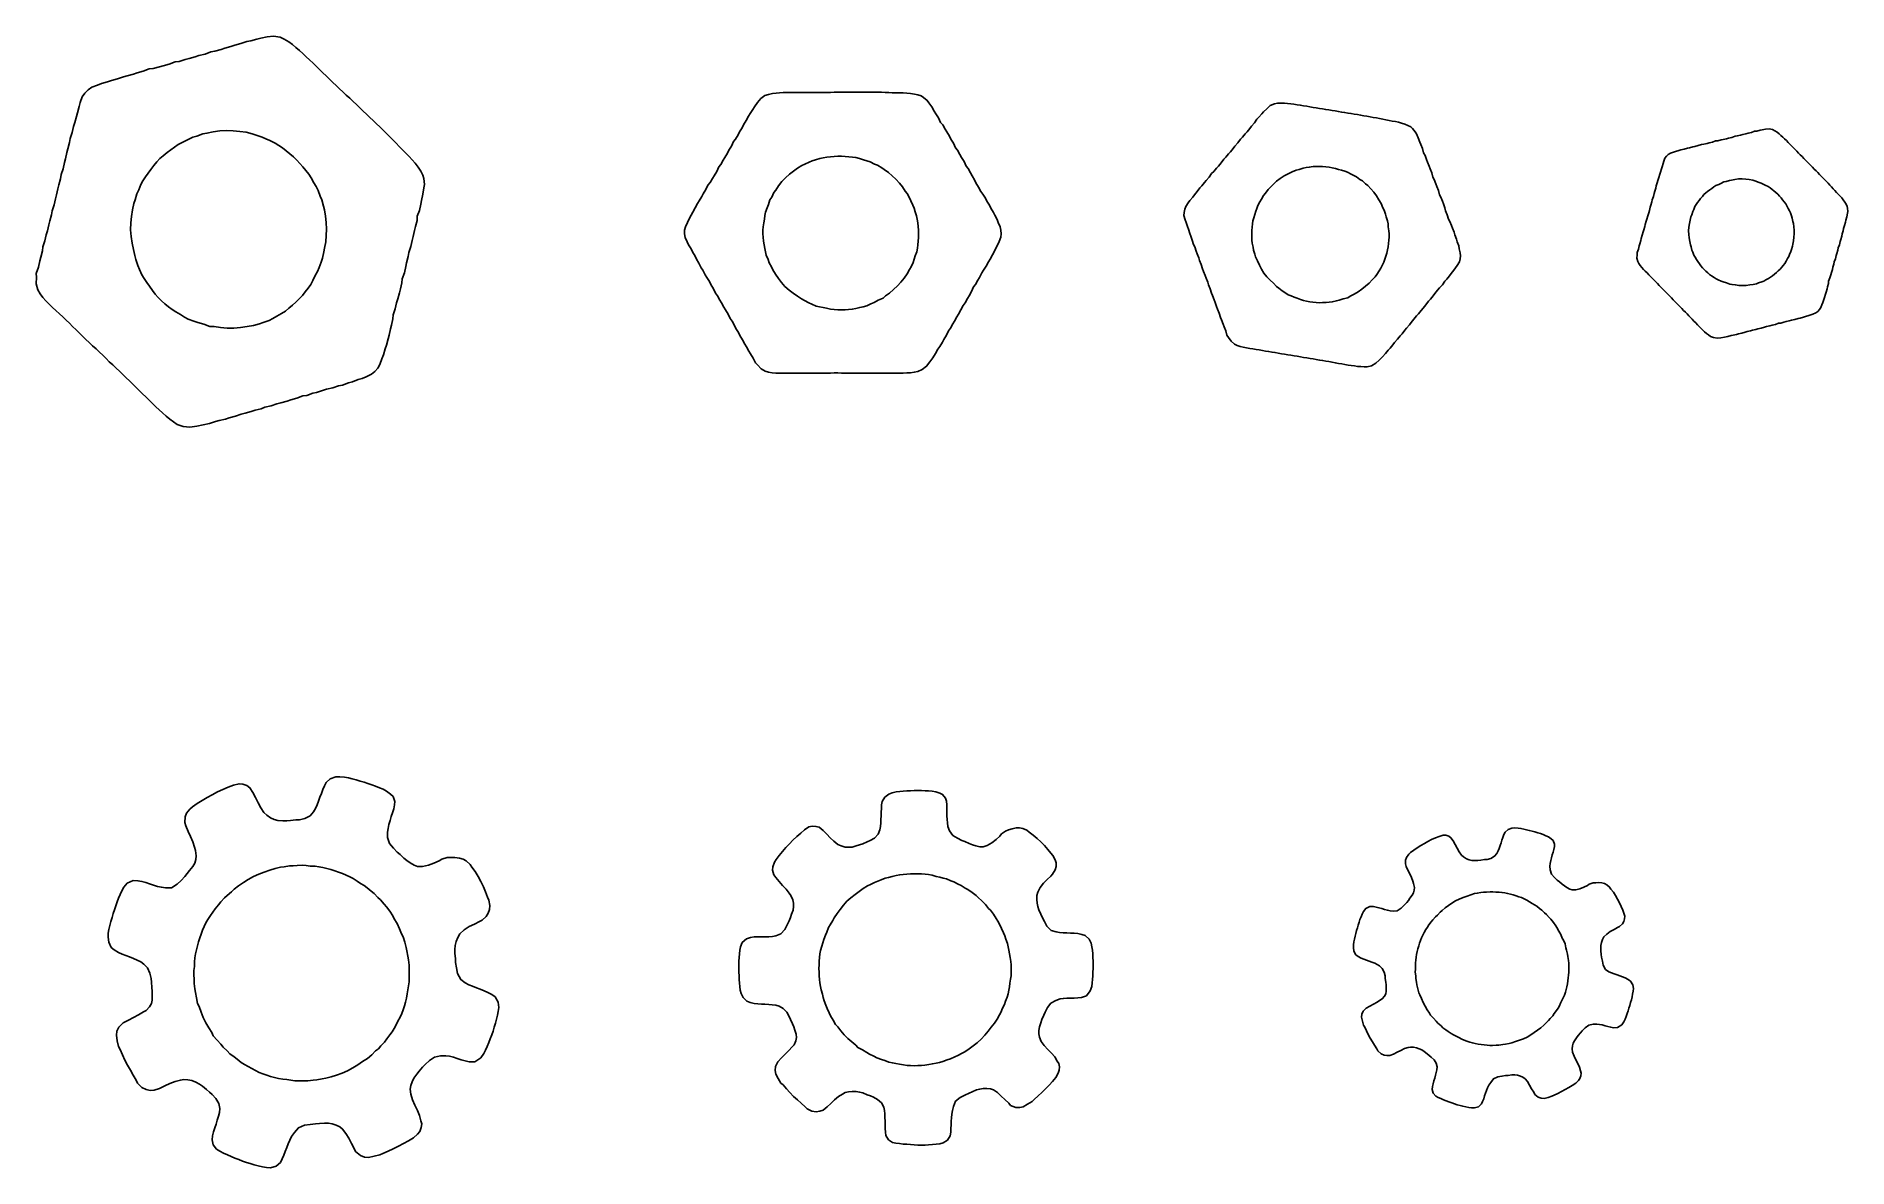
# Model space of a CAD drawing. Extents: x 57 to 555, y 66 to 377.
import ezdxf

# ---------------------------------------------------------------- set-up
doc = ezdxf.new("R2010")
doc.units = 0
doc.layers.get('0').update_dxf_attribs({"linetype": 'CONTINUOUS'})

msp = doc.modelspace()

# ---------------------------------------------------------------- linework, layer by layer
for points in [[(57.13, 307.58), (57.74, 306.53), (58.49, 305.51), (59.34, 304.54), (60.24, 303.62), (61.16, 302.74), (62.08, 301.87), (63.01, 301), (63.93, 300.13), (64.85, 299.25), (65.76, 298.38), (66.67, 297.49), (67.59, 296.59), (68.5, 295.72), (69.41, 294.84), (70.33, 293.96), (71.25, 293.08), (72.17, 292.21), (73.1, 291.34), (74.02, 290.47), (74.93, 289.6), (75.84, 288.71), (76.75, 287.81), (77.67, 286.93), (78.6, 286.06), (79.51, 285.19), (80.42, 284.31), (81.34, 283.42), (82.26, 282.54), (83.17, 281.67), (84.08, 280.78), (84.99, 279.9), (85.89, 279.01), (86.8, 278.12), (87.71, 277.23), (88.62, 276.34), (89.53, 275.46), (90.46, 274.58), (91.4, 273.73), (92.36, 272.89), (93.34, 272.06), (94.35, 271.28), (95.39, 270.6), (97.01, 270.03), (98.92, 269.85), (100.79, 270.09), (102.55, 270.48), (104.25, 270.86), (105.91, 271.36), (106.98, 271.62), (108.66, 272.04), (109.71, 272.39), (111.39, 272.82), (113.01, 273.4), (114.1, 273.64), (115.75, 274.14), (116.81, 274.47), (118.49, 274.9), (119.53, 275.28), (121.22, 275.69), (122.84, 276.23), (123.93, 276.5), (125.6, 276.97), (126.65, 277.32), (128.32, 277.77), (129.93, 278.4), (131.03, 278.56), (132.67, 279.13), (133.74, 279.4), (135.39, 279.92), (136.46, 280.24), (138.15, 280.64), (139.77, 281.19), (140.87, 281.4), (142.49, 281.97), (143.56, 282.31), (145.16, 282.89), (146.24, 283.24), (147.32, 283.65), (148.8, 284.36), (149.73, 285.14), (150.54, 286.07), (151.14, 287.09), (151.7, 288.62), (152.14, 289.69), (152.56, 291.34), (152.95, 292.41), (153.36, 294.07), (153.71, 295.13), (154.06, 296.82), (154.33, 297.89), (154.7, 299.59), (154.77, 300.7), (155.31, 302.36), (155.7, 304.04), (156.04, 305.12), (156.49, 306.77), (156.75, 307.87), (157.2, 309.51), (157.25, 310.63), (157.87, 312.27), (158.23, 313.96), (158.47, 315.03), (158.9, 316.72), (159.04, 317.83), (159.61, 319.46), (159.97, 321.15), (160.28, 322.21), (160.66, 323.9), (160.88, 324.99), (161.35, 326.65), (161.39, 327.82), (162, 329.41), (162.35, 331.11), (162.54, 332.18), (162.97, 333.87), (163.24, 335.6), (163.35, 336.58), (163.17, 338.21), (162.96, 339.15), (162.38, 340.21), (161.68, 341.29), (160.83, 342.41), (160.01, 343.35), (159.15, 344.27), (158.25, 345.17), (157.35, 346.07), (156.46, 346.98), (155.58, 347.89), (154.69, 348.8), (153.8, 349.7), (152.9, 350.6), (152, 351.48), (151.08, 352.36), (150.16, 353.24), (149.25, 354.12), (148.34, 355), (147.41, 355.87), (146.49, 356.75), (145.57, 357.62), (144.66, 358.5), (143.74, 359.38), (142.82, 360.26), (141.9, 361.13), (140.98, 362), (140.05, 362.87), (139.12, 363.74), (138.2, 364.62), (137.29, 365.5), (136.38, 366.39), (135.47, 367.27), (134.56, 368.15), (133.65, 369.04), (132.74, 369.92), (131.82, 370.8), (130.89, 371.66), (129.96, 372.52), (129.01, 373.36), (128.06, 374.2), (127.1, 374.99), (126.1, 375.74), (124.84, 376.5), (123.72, 377.03), (121.92, 377.31), (120.1, 377.11), (118.37, 376.77), (117.33, 376.48), (115.63, 376.06), (114.55, 375.87), (112.91, 375.29), (111.23, 374.86), (110.17, 374.47), (108.52, 374), (107.46, 373.67), (105.8, 373.21), (104.69, 373.05), (103.08, 372.4), (101.4, 371.98), (100.34, 371.64), (98.68, 371.18), (97.6, 370.91), (95.96, 370.37), (94.85, 370.3), (93.23, 369.6), (91.56, 369.16), (90.5, 368.86), (88.83, 368.4), (87.73, 368.31), (86.09, 367.66), (84.42, 367.21), (83.36, 366.87), (81.7, 366.39), (80.62, 366.19), (78.97, 365.61), (77.32, 365.16), (76.26, 364.75), (74.62, 364.27), (73.54, 363.84), (71.98, 363.27), (70.96, 362.6), (70.02, 361.69), (69.3, 360.65), (68.71, 359.06), (68.43, 357.96), (68.02, 356.29), (67.69, 355.22), (67.29, 353.55), (66.92, 352.48), (66.54, 350.81), (66, 349.17), (65.81, 348.07), (65.35, 346.39), (65.1, 345.32), (64.74, 343.62), (64.41, 342.57), (64.04, 340.88), (63.48, 339.25), (63.31, 338.14), (62.87, 336.47), (62.61, 335.39), (62.24, 333.7), (61.91, 332.64), (61.57, 330.94), (61.05, 329.31), (60.84, 328.21), (60.38, 326.55), (60.1, 325.46), (59.72, 323.78), (59.37, 322.72), (59.01, 321.03), (58.5, 319.37), (58.34, 318.28), (57.89, 316.61), (57.63, 315.53), (57.27, 313.83), (56.67, 312.09), (56.71, 311.04), (56.66, 309.22), (57.13, 307.58)], [(257.08, 285.21), (257.99, 284.94), (258.97, 284.78), (259.99, 284.69), (261, 284.66), (262.01, 284.66), (263, 284.68), (264, 284.69), (265.01, 284.69), (266, 284.7), (267, 284.7), (268, 284.69), (269.01, 284.68), (270.01, 284.68), (271, 284.68), (272, 284.68), (273.01, 284.69), (274.01, 284.69), (275.01, 284.71), (276.01, 284.72), (277, 284.72), (278, 284.7), (279, 284.69), (280.01, 284.7), (281.01, 284.71), (282, 284.71), (283, 284.7), (284.01, 284.7), (285.01, 284.71), (286, 284.71), (287, 284.7), (288, 284.69), (289, 284.69), (290, 284.68), (291.01, 284.67), (292, 284.66), (293.01, 284.65), (294.01, 284.66), (295.01, 284.69), (296.02, 284.74), (297.02, 284.8), (298.02, 284.91), (298.98, 285.09), (300.22, 285.65), (301.39, 286.59), (302.33, 287.75), (303.11, 288.93), (303.87, 290.08), (304.54, 291.27), (305.01, 292), (305.74, 293.15), (306.14, 293.92), (306.86, 295.08), (307.47, 296.3), (307.95, 297.03), (308.61, 298.21), (309.04, 298.98), (309.75, 300.14), (310.14, 300.92), (310.87, 302.08), (311.5, 303.27), (311.97, 304.02), (312.66, 305.19), (313.07, 305.97), (313.77, 307.13), (314.35, 308.37), (314.88, 309.06), (315.5, 310.28), (315.96, 311.02), (316.61, 312.22), (317.04, 312.98), (317.79, 314.13), (318.41, 315.32), (318.92, 316.05), (319.53, 317.25), (319.95, 318.03), (320.54, 319.23), (320.97, 320.02), (321.36, 320.84), (321.81, 322.05), (321.91, 323.01), (321.86, 323.97), (321.64, 324.88), (321.13, 326.06), (320.8, 326.91), (320.13, 328.07), (319.78, 328.89), (319.09, 330.05), (318.72, 330.85), (317.99, 332), (317.57, 332.75), (316.85, 333.92), (316.28, 334.59), (315.68, 335.83), (314.99, 337), (314.59, 337.8), (313.94, 338.97), (313.49, 339.74), (312.85, 340.92), (312.27, 341.58), (311.73, 342.85), (311.01, 344.01), (310.56, 344.75), (309.89, 345.94), (309.35, 346.65), (308.79, 347.89), (308.07, 349.04), (307.67, 349.82), (306.96, 350.98), (306.5, 351.72), (305.85, 352.92), (305.24, 353.6), (304.72, 354.84), (303.99, 356), (303.51, 356.71), (302.83, 357.91), (302.04, 359.04), (301.57, 359.65), (300.58, 360.47), (299.95, 360.9), (299.04, 361.18), (298.05, 361.41), (296.96, 361.59), (295.98, 361.67), (294.99, 361.72), (293.99, 361.75), (292.99, 361.77), (291.99, 361.79), (290.99, 361.83), (289.99, 361.87), (288.99, 361.89), (287.99, 361.91), (286.99, 361.92), (285.99, 361.91), (284.99, 361.91), (283.99, 361.92), (282.99, 361.92), (281.99, 361.91), (280.99, 361.9), (279.99, 361.9), (278.99, 361.9), (277.99, 361.9), (276.99, 361.89), (275.99, 361.89), (274.99, 361.88), (273.99, 361.86), (272.99, 361.85), (271.99, 361.85), (270.99, 361.85), (269.99, 361.86), (268.99, 361.86), (267.99, 361.87), (266.99, 361.87), (265.99, 361.88), (264.99, 361.88), (263.99, 361.86), (262.99, 361.84), (262, 361.8), (261.01, 361.76), (260.02, 361.68), (259.05, 361.56), (257.92, 361.3), (256.99, 360.99), (255.82, 360.17), (254.89, 359.06), (254.09, 357.93), (253.66, 357.19), (252.93, 356.03), (252.42, 355.33), (251.8, 354.1), (251.08, 352.95), (250.69, 352.15), (250.01, 350.98), (249.59, 350.21), (248.9, 349.04), (248.36, 348.35), (247.8, 347.1), (247.07, 345.95), (246.66, 345.17), (245.96, 344.01), (245.5, 343.27), (244.86, 342.06), (244.27, 341.41), (243.73, 340.13), (243.02, 338.97), (242.58, 338.23), (241.89, 337.05), (241.31, 336.4), (240.74, 335.14), (240.03, 333.97), (239.61, 333.2), (238.93, 332.02), (238.43, 331.32), (237.81, 330.09), (237.12, 328.93), (236.74, 328.12), (236.07, 326.95), (235.69, 326.12), (235.12, 324.94), (234.9, 324.01), (234.86, 322.98), (235.02, 322), (235.56, 320.77), (236, 319.99), (236.68, 318.82), (237.07, 318.03), (237.76, 316.87), (238.13, 316.06), (238.83, 314.9), (239.42, 313.67), (239.91, 312.95), (240.56, 311.74), (241, 310.99), (241.73, 309.83), (242.11, 309.05), (242.82, 307.9), (243.4, 306.66), (243.91, 305.94), (244.57, 304.75), (245.01, 304), (245.72, 302.83), (246.12, 302.05), (246.85, 300.9), (247.44, 299.69), (247.93, 298.95), (248.57, 297.76), (249, 296.99), (249.7, 295.83), (250.09, 295.03), (250.81, 293.88), (251.42, 292.66), (251.92, 291.95), (252.58, 290.76), (253.02, 290), (253.74, 288.84), (254.35, 287.53), (254.95, 286.95), (255.91, 285.89), (257.08, 285.21)], [(386.01, 292.67), (386.77, 292.3), (387.6, 292.01), (388.47, 291.79), (389.36, 291.61), (390.23, 291.47), (391.1, 291.33), (391.98, 291.19), (392.85, 291.05), (393.72, 290.91), (394.59, 290.76), (395.46, 290.61), (396.34, 290.46), (397.21, 290.31), (398.08, 290.17), (398.95, 290.02), (399.83, 289.87), (400.7, 289.73), (401.57, 289.6), (402.45, 289.46), (403.31, 289.31), (404.18, 289.16), (405.05, 289), (405.93, 288.86), (406.81, 288.72), (407.67, 288.58), (408.54, 288.42), (409.42, 288.28), (410.29, 288.13), (411.16, 287.99), (412.03, 287.84), (412.9, 287.68), (413.77, 287.53), (414.65, 287.37), (415.52, 287.22), (416.39, 287.06), (417.26, 286.91), (418.14, 286.77), (419.02, 286.65), (419.9, 286.55), (420.79, 286.46), (421.67, 286.4), (422.53, 286.42), (423.69, 286.73), (424.86, 287.38), (425.84, 288.25), (426.7, 289.16), (427.53, 290.05), (428.29, 290.99), (428.8, 291.56), (429.61, 292.46), (430.07, 293.07), (430.87, 293.98), (431.58, 294.95), (432.1, 295.52), (432.86, 296.45), (433.34, 297.06), (434.13, 297.96), (434.59, 298.59), (435.39, 299.49), (436.11, 300.44), (436.64, 301.02), (437.41, 301.94), (437.88, 302.56), (438.66, 303.47), (439.34, 304.47), (439.92, 304.99), (440.63, 305.96), (441.14, 306.54), (441.88, 307.49), (442.37, 308.09), (443.19, 308.98), (443.91, 309.94), (444.45, 310.49), (445.17, 311.45), (445.64, 312.07), (446.34, 313.03), (446.83, 313.65), (447.28, 314.32), (447.86, 315.31), (448.09, 316.12), (448.18, 316.97), (448.13, 317.8), (447.85, 318.89), (447.68, 319.69), (447.28, 320.8), (447.09, 321.56), (446.66, 322.68), (446.45, 323.42), (445.99, 324.54), (445.73, 325.26), (445.27, 326.38), (444.87, 327.04), (444.53, 328.21), (444.1, 329.33), (443.87, 330.09), (443.48, 331.21), (443.2, 331.95), (442.81, 333.07), (442.4, 333.73), (442.12, 334.92), (441.66, 336.03), (441.38, 336.74), (440.96, 337.88), (440.6, 338.58), (440.29, 339.74), (439.84, 340.85), (439.6, 341.59), (439.15, 342.71), (438.86, 343.42), (438.47, 344.56), (438.03, 345.24), (437.76, 346.4), (437.29, 347.51), (436.98, 348.21), (436.57, 349.35), (436.04, 350.45), (435.72, 351.05), (434.98, 351.92), (434.49, 352.38), (433.74, 352.76), (432.91, 353.1), (431.98, 353.42), (431.14, 353.64), (430.28, 353.83), (429.42, 353.99), (428.55, 354.16), (427.68, 354.33), (426.81, 354.51), (425.95, 354.68), (425.08, 354.85), (424.21, 355.01), (423.34, 355.17), (422.47, 355.31), (421.6, 355.46), (420.73, 355.61), (419.85, 355.75), (418.98, 355.89), (418.11, 356.03), (417.23, 356.18), (416.36, 356.32), (415.49, 356.47), (414.62, 356.61), (413.75, 356.76), (412.87, 356.89), (412, 357.03), (411.12, 357.16), (410.25, 357.31), (409.38, 357.46), (408.51, 357.61), (407.64, 357.76), (406.76, 357.91), (405.9, 358.06), (405.02, 358.21), (404.15, 358.36), (403.28, 358.49), (402.4, 358.61), (401.53, 358.73), (400.66, 358.84), (399.79, 358.92), (398.92, 358.95), (397.9, 358.89), (397.05, 358.76), (395.9, 358.22), (394.93, 357.38), (394.07, 356.51), (393.59, 355.93), (392.78, 355.03), (392.23, 354.49), (391.51, 353.51), (390.71, 352.61), (390.26, 351.97), (389.49, 351.05), (389.01, 350.45), (388.24, 349.52), (387.66, 349), (386.99, 347.99), (386.19, 347.09), (385.72, 346.48), (384.94, 345.56), (384.43, 344.99), (383.7, 344.03), (383.08, 343.55), (382.43, 342.51), (381.64, 341.61), (381.15, 341.02), (380.36, 340.1), (379.76, 339.61), (379.08, 338.6), (378.3, 337.68), (377.82, 337.07), (377.05, 336.14), (376.51, 335.6), (375.79, 334.62), (375.02, 333.71), (374.57, 333.06), (373.81, 332.14), (373.36, 331.48), (372.69, 330.53), (372.37, 329.74), (372.18, 328.85), (372.17, 327.98), (372.46, 326.83), (372.73, 326.08), (373.15, 324.96), (373.38, 324.22), (373.81, 323.1), (374.01, 322.34), (374.45, 321.23), (374.78, 320.07), (375.11, 319.37), (375.5, 318.22), (375.78, 317.5), (376.24, 316.39), (376.46, 315.65), (376.91, 314.54), (377.23, 313.38), (377.57, 312.67), (377.97, 311.54), (378.24, 310.81), (378.69, 309.7), (378.93, 308.96), (379.39, 307.85), (379.73, 306.7), (380.05, 305.99), (380.43, 304.85), (380.7, 304.12), (381.14, 303.01), (381.36, 302.26), (381.81, 301.14), (382.17, 299.99), (382.51, 299.3), (382.91, 298.16), (383.18, 297.44), (383.63, 296.32), (383.98, 295.08), (384.41, 294.49), (385.1, 293.43), (386.01, 292.67)], [(88.59, 307.4), (89.38, 306.43), (90.22, 305.49), (91.11, 304.59), (92.04, 303.74), (93, 302.92), (94, 302.17), (95.06, 301.51), (96.33, 300.77), (97.39, 300.11), (98.45, 299.52), (100.01, 298.99), (101.09, 298.56), (102.74, 298.11), (104.42, 297.48), (105.53, 297.49), (107.29, 297.23), (109.14, 297.07), (110.97, 297.09), (112.8, 297.2), (114.6, 297.47), (116.34, 297.81), (118.01, 298.23), (119.07, 298.63), (120.65, 299.18), (121.7, 299.72), (122.77, 300.33), (124.12, 301.05), (125.14, 301.75), (126.12, 302.54), (127.07, 303.37), (128.01, 304.22), (128.92, 305.12), (129.81, 306.06), (130.62, 307.03), (131.4, 308.03), (132.11, 309.06), (132.7, 310.14), (133.38, 311.52), (133.98, 312.59), (134.43, 313.68), (135, 315.23), (135.37, 316.31), (135.75, 317.99), (135.87, 319.04), (136.24, 320.74), (136.36, 322.51), (136.42, 324.3), (136.36, 326.09), (136.19, 327.87), (135.86, 329.57), (135.61, 330.62), (135.17, 332.29), (134.72, 333.34), (134.15, 334.91), (133.61, 335.96), (133, 337.02), (132.28, 338.4), (131.59, 339.42), (130.81, 340.41), (129.99, 341.37), (129.13, 342.32), (128.26, 343.25), (127.34, 344.15), (126.38, 345), (125.38, 345.81), (124.38, 346.58), (123.36, 347.3), (122.31, 347.95), (120.9, 348.61), (119.8, 349.14), (118.72, 349.58), (117.12, 350.08), (116.05, 350.49), (114.39, 350.89), (112.62, 351.15), (110.81, 351.31), (108.98, 351.4), (107.14, 351.3), (105.31, 351.01), (103.58, 350.65), (102.5, 350.44), (100.85, 349.84), (99.69, 349.58), (98.2, 348.78), (97.13, 348.23), (95.69, 347.53), (94.68, 346.84), (93.67, 346.1), (92.65, 345.35), (91.55, 344.47), (90.65, 343.65), (89.79, 342.74), (88.99, 341.78), (88.15, 340.7), (87.41, 339.67), (86.68, 338.63), (85.99, 337.59), (85.42, 336.53), (84.83, 335.04), (84.34, 333.97), (83.88, 332.34), (83.47, 331.28), (83.15, 329.56), (82.88, 327.79), (82.65, 325.98), (82.54, 324.11), (82.72, 322.27), (83.03, 320.45), (83.39, 318.7), (83.73, 316.99), (84.07, 315.93), (84.6, 314.29), (85.09, 313.22), (85.69, 311.69), (86.33, 310.66), (87.06, 309.62), (87.78, 308.58), (88.59, 307.4)], [(496.89, 315.38), (497.2, 314.8), (497.59, 314.24), (498.03, 313.7), (498.5, 313.19), (498.98, 312.7), (499.46, 312.22), (499.94, 311.73), (500.43, 311.25), (500.9, 310.76), (501.38, 310.27), (501.85, 309.77), (502.33, 309.28), (502.81, 308.79), (503.28, 308.3), (503.76, 307.81), (504.24, 307.32), (504.73, 306.83), (505.21, 306.35), (505.69, 305.86), (506.17, 305.38), (506.64, 304.88), (507.11, 304.39), (507.6, 303.89), (508.08, 303.41), (508.55, 302.92), (509.03, 302.43), (509.51, 301.94), (509.99, 301.45), (510.47, 300.96), (510.94, 300.47), (511.41, 299.98), (511.89, 299.48), (512.36, 298.98), (512.84, 298.49), (513.31, 297.99), (513.78, 297.5), (514.27, 297.01), (514.76, 296.54), (515.26, 296.07), (515.78, 295.61), (516.31, 295.17), (516.86, 294.78), (517.72, 294.45), (518.74, 294.32), (519.76, 294.41), (520.71, 294.59), (521.64, 294.77), (522.54, 295.01), (523.12, 295.13), (524.03, 295.32), (524.6, 295.49), (525.51, 295.69), (526.4, 295.98), (526.99, 296.09), (527.89, 296.33), (528.47, 296.49), (529.38, 296.69), (529.95, 296.88), (530.86, 297.07), (531.75, 297.33), (532.34, 297.46), (533.25, 297.68), (533.82, 297.85), (534.73, 298.06), (535.61, 298.38), (536.2, 298.44), (537.09, 298.72), (537.68, 298.85), (538.57, 299.1), (539.15, 299.26), (540.07, 299.44), (540.96, 299.71), (541.55, 299.8), (542.44, 300.08), (543.02, 300.25), (543.89, 300.53), (544.48, 300.7), (545.07, 300.9), (545.88, 301.26), (546.39, 301.66), (546.84, 302.15), (547.19, 302.69), (547.51, 303.5), (547.77, 304.07), (548.03, 304.95), (548.26, 305.52), (548.5, 306.41), (548.71, 306.97), (548.93, 307.88), (549.1, 308.45), (549.32, 309.36), (549.38, 309.95), (549.7, 310.84), (549.94, 311.74), (550.15, 312.32), (550.41, 313.2), (550.57, 313.78), (550.85, 314.66), (550.89, 315.26), (551.26, 316.13), (551.48, 317.04), (551.63, 317.61), (551.89, 318.51), (551.98, 319.11), (552.32, 319.98), (552.54, 320.89), (552.73, 321.45), (552.96, 322.36), (553.1, 322.94), (553.38, 323.83), (553.42, 324.45), (553.78, 325.3), (554, 326.21), (554.12, 326.78), (554.39, 327.69), (554.56, 328.62), (554.64, 329.14), (554.57, 330.02), (554.47, 330.53), (554.18, 331.12), (553.82, 331.71), (553.38, 332.33), (552.96, 332.85), (552.51, 333.36), (552.04, 333.86), (551.57, 334.36), (551.11, 334.86), (550.65, 335.37), (550.19, 335.88), (549.72, 336.38), (549.25, 336.88), (548.78, 337.37), (548.3, 337.86), (547.82, 338.35), (547.35, 338.84), (546.87, 339.33), (546.39, 339.82), (545.91, 340.3), (545.43, 340.79), (544.95, 341.28), (544.47, 341.77), (543.99, 342.26), (543.51, 342.75), (543.03, 343.23), (542.54, 343.71), (542.06, 344.2), (541.58, 344.69), (541.1, 345.18), (540.63, 345.67), (540.15, 346.17), (539.68, 346.66), (539.2, 347.15), (538.73, 347.64), (538.25, 348.13), (537.76, 348.61), (537.27, 349.09), (536.78, 349.56), (536.28, 350.03), (535.78, 350.48), (535.25, 350.9), (534.59, 351.33), (533.99, 351.63), (533.03, 351.82), (532.04, 351.74), (531.11, 351.59), (530.54, 351.45), (529.62, 351.25), (529.03, 351.17), (528.13, 350.88), (527.22, 350.68), (526.65, 350.49), (525.75, 350.27), (525.17, 350.11), (524.27, 349.89), (523.67, 349.82), (522.79, 349.5), (521.88, 349.3), (521.3, 349.14), (520.4, 348.92), (519.81, 348.79), (518.92, 348.53), (518.32, 348.51), (517.43, 348.16), (516.53, 347.96), (515.95, 347.81), (515.04, 347.6), (514.44, 347.57), (513.55, 347.24), (512.64, 347.03), (512.06, 346.87), (511.16, 346.64), (510.58, 346.55), (509.68, 346.27), (508.78, 346.05), (508.2, 345.85), (507.31, 345.62), (506.72, 345.41), (505.87, 345.13), (505.31, 344.78), (504.79, 344.31), (504.38, 343.77), (504.04, 342.92), (503.86, 342.33), (503.61, 341.44), (503.42, 340.86), (503.18, 339.97), (502.96, 339.4), (502.72, 338.51), (502.4, 337.63), (502.28, 337.04), (502, 336.15), (501.85, 335.58), (501.62, 334.67), (501.43, 334.1), (501.2, 333.2), (500.87, 332.33), (500.76, 331.74), (500.49, 330.84), (500.33, 330.27), (500.1, 329.37), (499.91, 328.8), (499.69, 327.89), (499.38, 327.02), (499.25, 326.43), (498.97, 325.54), (498.81, 324.96), (498.57, 324.07), (498.37, 323.5), (498.14, 322.59), (497.84, 321.71), (497.73, 321.12), (497.46, 320.23), (497.3, 319.66), (497.07, 318.75), (496.72, 317.82), (496.73, 317.25), (496.66, 316.27), (496.89, 315.38)], [(275.04, 302.28), (276.02, 302.16), (277.01, 302.09), (278, 302.06), (279, 302.08), (279.99, 302.15), (280.97, 302.26), (281.92, 302.47), (283.06, 302.74), (284.01, 302.94), (284.94, 303.19), (286.11, 303.74), (286.96, 304.08), (288.14, 304.72), (289.44, 305.28), (290.07, 305.89), (291.21, 306.71), (292.35, 307.63), (293.38, 308.64), (294.36, 309.7), (295.23, 310.83), (296.04, 311.98), (296.75, 313.13), (297.13, 313.93), (297.73, 315.11), (298.04, 315.99), (298.31, 316.92), (298.69, 318.06), (298.88, 319.02), (299, 320), (299.09, 320.99), (299.16, 321.99), (299.19, 322.99), (299.18, 324.01), (299.11, 325.01), (299, 326), (298.85, 326.97), (298.6, 327.9), (298.23, 329.06), (297.99, 330), (297.65, 330.86), (297.12, 332.05), (296.74, 332.87), (296.05, 334.03), (295.54, 334.69), (294.82, 335.86), (293.92, 336.93), (292.98, 337.98), (291.97, 338.96), (290.9, 339.88), (289.78, 340.67), (289.07, 341.12), (287.91, 341.84), (287.08, 342.18), (285.9, 342.77), (285.02, 343.07), (284.09, 343.34), (282.93, 343.73), (281.99, 343.93), (281, 344.06), (280.01, 344.16), (279.01, 344.24), (278, 344.29), (276.99, 344.3), (275.98, 344.25), (274.98, 344.17), (273.98, 344.06), (273.01, 343.91), (272.06, 343.71), (270.9, 343.31), (269.99, 343.02), (269.13, 342.68), (267.95, 342.09), (267.12, 341.73), (265.96, 341.06), (264.81, 340.24), (263.69, 339.34), (262.61, 338.4), (261.61, 337.34), (260.74, 336.17), (259.95, 335.02), (259.45, 334.31), (258.84, 333.07), (258.33, 332.29), (257.91, 331.02), (257.6, 330.13), (257.17, 328.94), (256.97, 328), (256.81, 327.03), (256.64, 326.05), (256.49, 324.95), (256.43, 323.99), (256.44, 323.01), (256.5, 322.03), (256.62, 320.95), (256.76, 319.96), (256.91, 318.98), (257.09, 318.01), (257.34, 317.09), (257.82, 315.93), (258.13, 315.05), (258.75, 313.88), (259.1, 313.05), (259.85, 311.9), (260.67, 310.74), (261.53, 309.59), (262.48, 308.47), (263.6, 307.52), (264.76, 306.66), (265.92, 305.86), (267.05, 305.07), (267.82, 304.66), (269.01, 304.01), (269.87, 303.67), (271.05, 303.13), (271.98, 302.9), (272.96, 302.71), (273.93, 302.5), (275.04, 302.28)], [(404.18, 304.92), (405.01, 304.67), (405.86, 304.46), (406.73, 304.29), (407.6, 304.16), (408.47, 304.08), (409.34, 304.03), (410.21, 304.07), (411.24, 304.14), (412.1, 304.18), (412.94, 304.26), (414.05, 304.57), (414.84, 304.74), (415.96, 305.13), (417.18, 305.42), (417.81, 305.86), (418.93, 306.41), (420.05, 307.04), (421.1, 307.77), (422.11, 308.56), (423.04, 309.42), (423.91, 310.3), (424.7, 311.2), (425.15, 311.84), (425.85, 312.78), (426.24, 313.5), (426.61, 314.27), (427.11, 315.22), (427.42, 316.02), (427.67, 316.85), (427.89, 317.71), (428.1, 318.57), (428.27, 319.44), (428.41, 320.33), (428.5, 321.21), (428.55, 322.09), (428.56, 322.96), (428.47, 323.81), (428.32, 324.87), (428.25, 325.72), (428.08, 326.53), (427.79, 327.64), (427.58, 328.41), (427.15, 329.52), (426.8, 330.17), (426.35, 331.3), (425.72, 332.37), (425.05, 333.42), (424.31, 334.42), (423.52, 335.38), (422.66, 336.23), (422.11, 336.73), (421.2, 337.52), (420.53, 337.95), (419.58, 338.63), (418.86, 339.02), (418.09, 339.39), (417.14, 339.9), (416.34, 340.22), (415.5, 340.48), (414.65, 340.71), (413.79, 340.92), (412.92, 341.11), (412.04, 341.27), (411.15, 341.38), (410.26, 341.45), (409.38, 341.5), (408.51, 341.52), (407.65, 341.48), (406.58, 341.3), (405.74, 341.18), (404.95, 341.01), (403.83, 340.67), (403.05, 340.48), (401.94, 340.06), (400.82, 339.51), (399.72, 338.9), (398.63, 338.23), (397.61, 337.45), (396.67, 336.57), (395.82, 335.68), (395.28, 335.13), (394.57, 334.14), (394.01, 333.54), (393.46, 332.49), (393.06, 331.76), (392.51, 330.79), (392.19, 329.99), (391.91, 329.17), (391.62, 328.34), (391.33, 327.41), (391.13, 326.58), (390.99, 325.72), (390.91, 324.85), (390.85, 323.9), (390.83, 323.01), (390.82, 322.13), (390.83, 321.27), (390.91, 320.43), (391.16, 319.34), (391.3, 318.53), (391.68, 317.42), (391.86, 316.64), (392.34, 315.53), (392.89, 314.4), (393.47, 313.27), (394.13, 312.15), (394.97, 311.16), (395.85, 310.24), (396.75, 309.38), (397.62, 308.52), (398.23, 308.05), (399.17, 307.31), (399.88, 306.89), (400.82, 306.24), (401.6, 305.91), (402.43, 305.6), (403.25, 305.28), (404.18, 304.92)], [(513.84, 314.73), (514.25, 314.19), (514.68, 313.67), (515.15, 313.17), (515.63, 312.7), (516.14, 312.24), (516.66, 311.82), (517.22, 311.44), (517.89, 311.02), (518.45, 310.65), (519.01, 310.31), (519.85, 310), (520.42, 309.75), (521.3, 309.48), (522.19, 309.1), (522.79, 309.09), (523.74, 308.92), (524.73, 308.8), (525.72, 308.78), (526.71, 308.81), (527.68, 308.92), (528.62, 309.07), (529.53, 309.27), (530.11, 309.47), (530.97, 309.74), (531.55, 310.01), (532.13, 310.32), (532.87, 310.68), (533.44, 311.04), (533.97, 311.45), (534.5, 311.88), (535.02, 312.33), (535.53, 312.79), (536.02, 313.28), (536.48, 313.79), (536.92, 314.32), (537.32, 314.86), (537.66, 315.43), (538.05, 316.16), (538.39, 316.73), (538.65, 317.31), (538.98, 318.14), (539.2, 318.71), (539.44, 319.61), (539.52, 320.17), (539.75, 321.08), (539.85, 322.03), (539.91, 323), (539.91, 323.96), (539.85, 324.92), (539.7, 325.85), (539.58, 326.41), (539.38, 327.32), (539.15, 327.9), (538.87, 328.75), (538.6, 329.33), (538.29, 329.91), (537.93, 330.67), (537.57, 331.23), (537.17, 331.77), (536.74, 332.31), (536.3, 332.84), (535.85, 333.35), (535.37, 333.85), (534.86, 334.33), (534.34, 334.78), (533.81, 335.21), (533.28, 335.62), (532.72, 335.99), (531.97, 336.37), (531.39, 336.67), (530.82, 336.93), (529.96, 337.22), (529.39, 337.47), (528.51, 337.71), (527.56, 337.88), (526.58, 338), (525.6, 338.08), (524.61, 338.06), (523.62, 337.94), (522.68, 337.77), (522.09, 337.68), (521.19, 337.38), (520.56, 337.26), (519.74, 336.86), (519.16, 336.58), (518.37, 336.23), (517.81, 335.87), (517.26, 335.49), (516.7, 335.11), (516.09, 334.66), (515.59, 334.23), (515.11, 333.75), (514.66, 333.25), (514.19, 332.68), (513.77, 332.14), (513.36, 331.59), (512.97, 331.05), (512.64, 330.48), (512.3, 329.69), (512.02, 329.12), (511.74, 328.25), (511.5, 327.69), (511.3, 326.77), (511.12, 325.82), (510.96, 324.84), (510.87, 323.84), (510.94, 322.84), (511.07, 321.86), (511.24, 320.91), (511.39, 319.98), (511.55, 319.41), (511.81, 318.51), (512.05, 317.93), (512.35, 317.09), (512.68, 316.53), (513.05, 315.96), (513.42, 315.38), (513.84, 314.73)], [(112.36, 68.44), (113.39, 68.04), (114.44, 67.69), (115.51, 67.36), (116.58, 67.05), (117.71, 66.75), (118.82, 66.49), (119.94, 66.3), (121.03, 66.2), (122.59, 66.61), (123.77, 67.65), (124.28, 68.63), (124.71, 69.66), (125.12, 70.71), (125.51, 71.76), (125.91, 72.8), (126.34, 73.82), (126.87, 74.77), (127.62, 75.86), (128.72, 77.2), (130.41, 77.92), (132, 78.09), (133.46, 78.32), (134.5, 78.34), (135.93, 78.48), (136.98, 78.44), (138.05, 78.24), (139.12, 77.9), (140.11, 77.43), (140.89, 76.83), (141.81, 75.67), (142.58, 74.3), (143.31, 72.89), (144.07, 71.5), (144.44, 70.65), (145.77, 69.57), (146.9, 69.14), (148.01, 69.03), (149.53, 69.37), (151.08, 69.76), (151.9, 70.12), (153.36, 70.74), (154.8, 71.42), (156.23, 72.11), (157.64, 72.86), (159.03, 73.62), (160.37, 74.45), (161.49, 75.43), (162.07, 76.22), (162.47, 77.24), (162.63, 78.27), (162.35, 79.13), (162.05, 80.55), (161.43, 81.99), (160.71, 83.41), (160.07, 84.89), (159.6, 86.42), (159.47, 87.83), (159.62, 88.85), (159.96, 89.87), (160.46, 90.81), (161.28, 91.9), (161.9, 92.77), (162.88, 93.87), (163.58, 94.62), (164.72, 95.69), (166.17, 96.64), (167.83, 96.96), (169.23, 97.01), (170.28, 96.86), (171.35, 96.59), (172.41, 96.25), (173.48, 95.9), (174.57, 95.59), (175.67, 95.37), (177.25, 95.37), (178.86, 96.44), (179.72, 97.58), (180.2, 98.57), (180.64, 99.59), (181.06, 100.63), (181.47, 101.68), (181.86, 102.73), (182.23, 103.8), (182.58, 104.87), (182.9, 105.95), (183.19, 107.04), (183.46, 108.12), (183.68, 109.21), (183.8, 110.28), (183.63, 111.72), (182.8, 113.16), (181.89, 113.81), (180.77, 114.42), (179.76, 114.88), (178.73, 115.3), (177.68, 115.71), (176.63, 116.11), (175.6, 116.54), (174.6, 117.04), (173.34, 117.96), (172.42, 119.62), (172.2, 121.21), (171.92, 122.68), (171.87, 123.71), (171.69, 125.15), (171.73, 126.21), (171.86, 127.3), (172.08, 128.43), (172.52, 129.55), (173.1, 130.5), (174.25, 131.6), (175.64, 132.52), (177.1, 133.21), (178.49, 133.91), (179.21, 134.32), (180.38, 135.28), (180.93, 136.17), (181.28, 137.23), (181.39, 138.27), (181.03, 139.74), (180.72, 140.57), (180.18, 142.03), (179.57, 143.49), (178.89, 144.89), (178.13, 146.29), (177.33, 147.62), (176.41, 148.88), (175.93, 149.63), (174.88, 150.55), (174.04, 151.04), (173.02, 151.36), (171.73, 151.52), (170.62, 151.52), (169.61, 151.47), (168.14, 151.05), (167.44, 150.58), (166, 149.95), (164.46, 149.4), (162.84, 149.05), (161.5, 149.07), (160.54, 149.36), (159.42, 150.06), (158.55, 150.69), (157.72, 151.34), (156.67, 152.33), (155.87, 152.99), (154.85, 154.08), (153.77, 155.32), (153.25, 157.03), (153.18, 158.45), (153.36, 159.52), (153.62, 160.61), (153.93, 161.68), (154.27, 162.75), (154.61, 163.82), (154.93, 164.9), (155.16, 165.98), (155.2, 166.95), (154.74, 168.27), (154.05, 168.94), (152.97, 169.76), (152.01, 170.26), (150.99, 170.7), (149.95, 171.13), (148.91, 171.52), (147.85, 171.89), (146.78, 172.22), (145.7, 172.54), (144.63, 172.84), (143.55, 173.12), (142.47, 173.38), (141.4, 173.57), (140.09, 173.68), (139.01, 173.67), (137.5, 173.15), (136.4, 172.14), (135.88, 171.21), (135.44, 170.18), (135.05, 169.13), (134.66, 168.08), (134.26, 167.03), (133.86, 165.99), (133.43, 164.98), (132.89, 164.05), (131.99, 162.99), (130.54, 162.19), (129.06, 161.87), (128.02, 161.83), (126.58, 161.65), (125.53, 161.63), (124.46, 161.63), (123.11, 161.71), (122.09, 161.97), (121.1, 162.39), (120.01, 163.16), (119.22, 163.84), (118.37, 165.16), (117.64, 166.57), (116.96, 168.01), (116.24, 169.42), (115.38, 170.7), (114.55, 171.28), (113.46, 171.69), (112.4, 171.79), (110.9, 171.38), (109.42, 170.82), (107.93, 170.22), (106.48, 169.52), (105.06, 168.77), (103.65, 168.03), (102.28, 167.21), (100.94, 166.36), (99.65, 165.47), (98.9, 164.84), (97.95, 163.67), (97.6, 162.66), (97.49, 161.14), (97.8, 160.18), (98.39, 158.7), (99.04, 157.25), (99.69, 155.82), (100.19, 154.39), (100.42, 153.47), (100.66, 152.01), (100.54, 151), (100.22, 149.96), (99.73, 149), (98.83, 147.91), (98.19, 147.08), (97.54, 146.26), (96.5, 145.22), (95.38, 144.14), (93.8, 143.2), (92.18, 143.14), (91.08, 143.31), (89.97, 143.56), (88.88, 143.88), (87.81, 144.24), (86.75, 144.6), (85.69, 144.92), (84.63, 145.13), (83.28, 145.15), (81.67, 144.44), (80.71, 143.34), (80.19, 142.39), (79.72, 141.37), (79.3, 140.34), (78.9, 139.28), (78.53, 138.22), (78.17, 137.16), (77.82, 136.08), (77.5, 135), (77.19, 133.93), (76.89, 132.85), (76.63, 131.76), (76.44, 130.68), (76.43, 129.62), (76.57, 128.21), (77.28, 126.79), (78.11, 126.1), (79.23, 125.39), (80.24, 124.95), (81.29, 124.56), (82.34, 124.17), (83.4, 123.76), (84.42, 123.31), (85.4, 122.8), (86.28, 122.21), (87.24, 121.13), (87.9, 119.7), (88.23, 118.25), (88.31, 117.23), (88.47, 115.76), (88.57, 114.74), (88.56, 113.68), (88.55, 112.33), (88.3, 111.33), (87.83, 110.45), (86.89, 109.44), (86.14, 109.04), (84.81, 108.25), (83.41, 107.53), (81.98, 106.83), (80.54, 106.05), (79.34, 104.89), (78.85, 103.8), (78.69, 102.66), (78.95, 101.11), (79.3, 99.52), (79.77, 98.74), (80.4, 97.29), (81.04, 95.83), (81.74, 94.39), (82.53, 93.01), (83.3, 91.62), (84.09, 90.25), (84.54, 89.45), (85.72, 88.3), (86.84, 87.72), (88, 87.48), (89.04, 87.5), (90.52, 88.03), (91.97, 88.69), (93.4, 89.36), (94.84, 89.97), (96.28, 90.3), (97.23, 90.46), (98.3, 90.38), (99.41, 90.16), (100.51, 89.75), (101.5, 89.23), (102.39, 88.64), (103.46, 87.68), (104.28, 87.03), (105.05, 86.35), (106.05, 85.27), (106.86, 83.91), (107.15, 82.48), (107.02, 81.44), (106.75, 80.36), (106.44, 79.28), (106.11, 78.21), (105.77, 77.14), (105.43, 76.07), (105.14, 74.99), (104.99, 73.92), (105.28, 72.47), (106.24, 71.28), (107.17, 70.73), (108.17, 70.24), (109.2, 69.79), (110.24, 69.34), (111.28, 68.89), (112.36, 68.44)], [(298.02, 72.49), (299, 72.44), (299.99, 72.44), (300.99, 72.46), (301.98, 72.49), (303.02, 72.56), (304.03, 72.65), (305.03, 72.8), (305.98, 73.03), (307.19, 73.81), (307.88, 75.02), (308.04, 75.99), (308.12, 76.99), (308.17, 77.99), (308.21, 78.99), (308.25, 79.98), (308.34, 80.96), (308.51, 81.91), (308.84, 83.04), (309.39, 84.48), (310.62, 85.57), (311.92, 86.16), (313.09, 86.76), (313.96, 87.08), (315.13, 87.59), (316.03, 87.86), (317, 87.98), (318, 88), (318.96, 87.88), (319.79, 87.59), (320.89, 86.87), (321.93, 85.92), (322.94, 84.93), (323.98, 83.97), (324.52, 83.36), (325.95, 82.82), (327.03, 82.77), (328, 82.99), (329.19, 83.71), (330.39, 84.47), (330.98, 85.01), (332.04, 85.94), (333.07, 86.92), (334.08, 87.91), (335.07, 88.93), (336.03, 89.97), (336.93, 91.04), (337.6, 92.18), (337.87, 93.02), (337.92, 93.99), (337.77, 94.91), (337.29, 95.56), (336.64, 96.68), (335.71, 97.72), (334.7, 98.72), (333.75, 99.79), (332.92, 100.95), (332.42, 102.1), (332.25, 103.01), (332.25, 103.97), (332.41, 104.91), (332.8, 106.06), (333.08, 106.97), (333.6, 108.17), (333.98, 109), (334.65, 110.23), (335.61, 111.44), (336.92, 112.17), (338.09, 112.61), (339.02, 112.78), (340, 112.85), (340.99, 112.86), (342, 112.87), (343, 112.91), (343.99, 113.03), (345.33, 113.47), (346.39, 114.83), (346.8, 116.03), (346.93, 117.01), (347.01, 118), (347.08, 118.99), (347.13, 119.99), (347.17, 120.99), (347.18, 122), (347.17, 123), (347.14, 124.01), (347.08, 125.01), (347, 126), (346.88, 126.98), (346.69, 127.92), (346.14, 129.09), (345.03, 130.07), (344.08, 130.36), (342.96, 130.57), (341.98, 130.68), (340.99, 130.74), (339.99, 130.79), (338.99, 130.84), (337.99, 130.91), (337.01, 131.05), (335.69, 131.48), (334.44, 132.62), (333.81, 133.9), (333.16, 135.07), (332.83, 135.93), (332.28, 137.1), (332.01, 138), (331.81, 138.96), (331.68, 139.98), (331.74, 141.05), (331.97, 142.01), (332.62, 143.26), (333.54, 144.44), (334.59, 145.43), (335.56, 146.41), (336.06, 146.95), (336.78, 148.1), (336.99, 149), (337, 150), (336.8, 150.91), (336.07, 152.05), (335.58, 152.67), (334.72, 153.75), (333.79, 154.81), (332.82, 155.81), (331.78, 156.78), (330.73, 157.68), (329.6, 158.48), (328.98, 158.98), (327.84, 159.46), (326.99, 159.64), (326.04, 159.63), (324.91, 159.4), (323.97, 159.09), (323.13, 158.76), (322, 158), (321.54, 157.41), (320.5, 156.47), (319.35, 155.57), (318.08, 154.82), (316.94, 154.46), (316.05, 154.44), (314.91, 154.72), (314, 155), (313.11, 155.32), (311.94, 155.87), (311.08, 156.19), (309.91, 156.83), (308.65, 157.57), (307.74, 158.88), (307.28, 160.05), (307.12, 161.01), (307.04, 162), (307, 163), (306.98, 164), (306.97, 165), (306.94, 166), (306.84, 166.98), (306.59, 167.82), (305.83, 168.8), (305.07, 169.18), (303.92, 169.56), (302.97, 169.71), (301.98, 169.8), (300.98, 169.87), (299.99, 169.91), (299, 169.93), (298, 169.91), (297, 169.87), (296, 169.82), (295.01, 169.76), (294.03, 169.67), (293.07, 169.54), (291.93, 169.26), (291.02, 168.95), (289.89, 168.09), (289.24, 166.93), (289.06, 165.99), (288.98, 165), (288.94, 164), (288.91, 163.01), (288.87, 162), (288.82, 161.01), (288.74, 160.03), (288.54, 159.1), (288.08, 157.95), (287.08, 156.87), (285.91, 156.18), (285.05, 155.86), (283.88, 155.3), (283, 154.98), (282.09, 154.69), (280.93, 154.37), (280, 154.31), (279.05, 154.39), (277.9, 154.73), (277.05, 155.09), (275.95, 155.96), (274.94, 156.95), (273.96, 157.97), (272.96, 158.96), (271.87, 159.81), (271.01, 160.07), (269.97, 160.1), (269.05, 159.9), (267.89, 159.13), (266.8, 158.24), (265.71, 157.31), (264.68, 156.32), (263.69, 155.28), (262.7, 154.26), (261.77, 153.18), (260.88, 152.09), (260.04, 150.97), (259.58, 150.23), (259.11, 148.98), (259.09, 148.01), (259.42, 146.71), (259.96, 145.98), (260.87, 144.89), (261.83, 143.85), (262.78, 142.82), (263.61, 141.75), (264.06, 141.04), (264.67, 139.87), (264.86, 138.98), (264.87, 138.01), (264.72, 137.07), (264.28, 135.89), (263.97, 135.01), (263.64, 134.13), (263.06, 132.97), (262.41, 131.73), (261.34, 130.5), (259.99, 130), (259.01, 129.82), (258.01, 129.72), (256.99, 129.69), (255.98, 129.7), (254.99, 129.71), (254, 129.68), (253.04, 129.56), (251.9, 129.19), (250.74, 128.14), (250.23, 126.95), (250.06, 125.99), (249.95, 125), (249.88, 124.01), (249.84, 123), (249.82, 122), (249.82, 121), (249.83, 119.99), (249.86, 118.99), (249.9, 117.99), (249.95, 116.99), (250.03, 116), (250.18, 115.03), (250.46, 114.14), (250.98, 112.99), (251.98, 111.98), (252.87, 111.63), (254.02, 111.35), (255, 111.26), (256, 111.22), (256.99, 111.19), (258, 111.14), (259, 111.04), (259.97, 110.89), (260.87, 110.64), (261.99, 110), (262.95, 108.97), (263.64, 107.83), (263.99, 107), (264.53, 105.8), (264.91, 104.96), (265.2, 104.07), (265.57, 102.91), (265.64, 102), (265.49, 101.13), (264.97, 100.01), (264.45, 99.46), (263.55, 98.42), (262.57, 97.42), (261.56, 96.43), (260.55, 95.36), (259.87, 94.04), (259.76, 92.98), (259.94, 91.98), (260.6, 90.74), (261.34, 89.49), (261.96, 88.97), (262.9, 87.91), (263.85, 86.86), (264.85, 85.84), (265.9, 84.89), (266.94, 83.94), (268, 83), (268.59, 82.44), (269.91, 81.81), (271.03, 81.63), (272.07, 81.75), (272.95, 82.06), (274.05, 82.92), (275.09, 83.89), (276.12, 84.86), (277.16, 85.78), (278.28, 86.46), (279.04, 86.86), (279.97, 87.09), (280.98, 87.22), (282.02, 87.19), (283, 87.02), (283.92, 86.77), (285.1, 86.26), (285.97, 85.94), (286.81, 85.58), (287.96, 84.95), (289.03, 84.02), (289.67, 82.9), (289.86, 81.98), (289.93, 80.99), (289.97, 79.99), (289.99, 78.99), (290, 77.99), (290.02, 76.99), (290.08, 76), (290.25, 75.06), (290.9, 73.9), (292.05, 73.17), (292.99, 72.97), (293.97, 72.84), (294.97, 72.74), (295.97, 72.65), (296.97, 72.57), (298.02, 72.49)], [(445.78, 84.04), (446.53, 83.78), (447.28, 83.55), (448.05, 83.34), (448.82, 83.14), (449.63, 82.96), (450.43, 82.8), (451.23, 82.69), (452.01, 82.65), (453.11, 82.98), (453.93, 83.74), (454.27, 84.45), (454.55, 85.2), (454.82, 85.95), (455.07, 86.71), (455.33, 87.46), (455.62, 88.2), (455.97, 88.89), (456.48, 89.68), (457.23, 90.66), (458.42, 91.21), (459.55, 91.37), (460.58, 91.57), (461.32, 91.61), (462.33, 91.74), (463.09, 91.74), (463.86, 91.62), (464.63, 91.4), (465.34, 91.09), (465.91, 90.68), (466.59, 89.88), (467.17, 88.92), (467.72, 87.93), (468.3, 86.96), (468.58, 86.36), (469.55, 85.63), (470.37, 85.34), (471.16, 85.29), (472.24, 85.57), (473.33, 85.88), (473.91, 86.16), (474.93, 86.64), (475.95, 87.15), (476.95, 87.68), (477.93, 88.25), (478.91, 88.82), (479.84, 89.44), (480.61, 90.16), (481.01, 90.75), (481.27, 91.48), (481.36, 92.22), (481.14, 92.82), (480.9, 93.83), (480.42, 94.84), (479.87, 95.84), (479.38, 96.87), (479.01, 97.95), (478.89, 98.95), (478.97, 99.69), (479.19, 100.42), (479.52, 101.1), (480.08, 101.9), (480.5, 102.53), (481.17, 103.33), (481.65, 103.89), (482.44, 104.67), (483.45, 105.39), (484.63, 105.65), (485.62, 105.72), (486.37, 105.64), (487.14, 105.47), (487.91, 105.26), (488.68, 105.03), (489.46, 104.83), (490.25, 104.7), (491.37, 104.74), (492.5, 105.54), (493.08, 106.37), (493.4, 107.09), (493.69, 107.83), (493.97, 108.58), (494.24, 109.33), (494.49, 110.09), (494.73, 110.86), (494.95, 111.64), (495.15, 112.41), (495.33, 113.19), (495.5, 113.97), (495.63, 114.75), (495.69, 115.52), (495.54, 116.54), (494.91, 117.54), (494.25, 117.98), (493.43, 118.39), (492.71, 118.7), (491.97, 118.97), (491.21, 119.24), (490.45, 119.5), (489.7, 119.79), (488.98, 120.11), (488.06, 120.74), (487.37, 121.9), (487.17, 123.03), (486.94, 124.07), (486.88, 124.8), (486.72, 125.82), (486.72, 126.58), (486.78, 127.36), (486.92, 128.17), (487.21, 128.98), (487.6, 129.67), (488.39, 130.47), (489.36, 131.17), (490.38, 131.69), (491.35, 132.22), (491.86, 132.53), (492.67, 133.24), (493.04, 133.89), (493.27, 134.65), (493.32, 135.4), (493.03, 136.44), (492.79, 137.02), (492.37, 138.05), (491.9, 139.07), (491.38, 140.06), (490.81, 141.03), (490.2, 141.96), (489.52, 142.84), (489.16, 143.36), (488.39, 143.99), (487.78, 144.32), (487.05, 144.52), (486.13, 144.61), (485.34, 144.58), (484.62, 144.52), (483.58, 144.19), (483.09, 143.84), (482.08, 143.36), (481, 142.93), (479.85, 142.64), (478.9, 142.62), (478.21, 142.81), (477.39, 143.28), (476.76, 143.71), (476.15, 144.15), (475.38, 144.84), (474.79, 145.28), (474.04, 146.04), (473.24, 146.89), (472.84, 148.1), (472.75, 149.11), (472.85, 149.88), (473.02, 150.66), (473.21, 151.43), (473.42, 152.2), (473.64, 152.97), (473.84, 153.74), (473.99, 154.52), (473.99, 155.22), (473.63, 156.14), (473.13, 156.61), (472.34, 157.16), (471.64, 157.49), (470.9, 157.79), (470.15, 158.07), (469.4, 158.32), (468.64, 158.56), (467.87, 158.77), (467.1, 158.97), (466.32, 159.16), (465.55, 159.34), (464.77, 159.49), (464, 159.61), (463.07, 159.66), (462.3, 159.62), (461.24, 159.22), (460.48, 158.47), (460.13, 157.8), (459.84, 157.05), (459.58, 156.3), (459.33, 155.54), (459.08, 154.78), (458.81, 154.03), (458.53, 153.3), (458.17, 152.62), (457.55, 151.85), (456.54, 151.25), (455.49, 150.98), (454.75, 150.93), (453.73, 150.77), (452.98, 150.73), (452.22, 150.71), (451.26, 150.73), (450.52, 150.89), (449.81, 151.17), (449.01, 151.69), (448.44, 152.16), (447.8, 153.07), (447.24, 154.06), (446.73, 155.07), (446.18, 156.06), (445.54, 156.96), (444.94, 157.35), (444.15, 157.61), (443.39, 157.66), (442.33, 157.33), (441.29, 156.9), (440.25, 156.43), (439.23, 155.91), (438.24, 155.34), (437.24, 154.78), (436.29, 154.16), (435.35, 153.52), (434.46, 152.86), (433.94, 152.39), (433.29, 151.54), (433.06, 150.8), (433.02, 149.73), (433.26, 149.04), (433.72, 148.01), (434.22, 146.99), (434.71, 145.98), (435.1, 144.98), (435.28, 144.33), (435.49, 143.29), (435.43, 142.57), (435.22, 141.82), (434.9, 141.13), (434.28, 140.33), (433.85, 139.72), (433.4, 139.13), (432.69, 138.36), (431.91, 137.56), (430.81, 136.86), (429.66, 136.78), (428.87, 136.87), (428.08, 137.02), (427.29, 137.23), (426.52, 137.46), (425.76, 137.69), (424.99, 137.89), (424.23, 138.02), (423.27, 138), (422.14, 137.45), (421.48, 136.65), (421.13, 135.96), (420.83, 135.23), (420.55, 134.48), (420.29, 133.72), (420.05, 132.95), (419.82, 132.19), (419.6, 131.41), (419.39, 130.64), (419.19, 129.86), (419.01, 129.09), (418.85, 128.31), (418.74, 127.53), (418.75, 126.78), (418.89, 125.78), (419.43, 124.78), (420.03, 124.31), (420.85, 123.83), (421.58, 123.54), (422.34, 123.28), (423.09, 123.03), (423.85, 122.77), (424.6, 122.47), (425.31, 122.13), (425.95, 121.73), (426.66, 120.98), (427.16, 119.98), (427.43, 118.95), (427.51, 118.23), (427.66, 117.19), (427.75, 116.46), (427.77, 115.71), (427.79, 114.74), (427.64, 114.02), (427.33, 113.39), (426.68, 112.65), (426.15, 112.34), (425.23, 111.75), (424.24, 111.2), (423.25, 110.67), (422.23, 110.08), (421.41, 109.23), (421.09, 108.44), (421, 107.63), (421.22, 106.53), (421.5, 105.4), (421.86, 104.86), (422.34, 103.84), (422.83, 102.82), (423.37, 101.81), (423.96, 100.84), (424.54, 99.87), (425.14, 98.91), (425.47, 98.35), (426.34, 97.56), (427.15, 97.18), (427.98, 97.03), (428.72, 97.07), (429.77, 97.48), (430.78, 97.98), (431.79, 98.49), (432.8, 98.96), (433.81, 99.24), (434.49, 99.37), (435.25, 99.34), (436.05, 99.21), (436.84, 98.94), (437.56, 98.59), (438.21, 98.19), (438.99, 97.53), (439.59, 97.09), (440.16, 96.62), (440.9, 95.88), (441.5, 94.93), (441.74, 93.92), (441.67, 93.17), (441.51, 92.4), (441.31, 91.62), (441.1, 90.85), (440.88, 90.08), (440.67, 89.31), (440.49, 88.54), (440.4, 87.77), (440.64, 86.74), (441.36, 85.92), (442.03, 85.54), (442.76, 85.22), (443.5, 84.92), (444.25, 84.63), (445, 84.34), (445.78, 84.04)], [(116.97, 92.93), (117.97, 92.44), (118.99, 92.02), (120.03, 91.65), (121.09, 91.31), (122.16, 91.01), (123.24, 90.77), (124.49, 90.6), (125.59, 90.45), (126.68, 90.29), (127.77, 90.14), (128.84, 90.09), (130.23, 90.14), (131.29, 90.13), (132.75, 90.27), (133.77, 90.38), (135.27, 90.66), (136.24, 90.82), (137.72, 91.24), (139.24, 91.71), (140.76, 92.23), (142.25, 92.88), (143.69, 93.68), (145.03, 94.54), (146.36, 95.41), (147.68, 96.29), (148.9, 97.22), (149.95, 98.31), (150.71, 98.95), (151.38, 99.73), (152.4, 100.78), (153.02, 101.63), (153.9, 102.71), (154.53, 103.58), (155.06, 104.54), (155.58, 105.52), (156.1, 106.51), (156.68, 107.6), (157.14, 108.61), (157.54, 109.64), (157.89, 110.69), (158.2, 111.75), (158.46, 112.83), (158.67, 114.04), (158.85, 115.15), (159.01, 116.25), (159.16, 117.34), (159.22, 118.42), (159.18, 119.8), (159.2, 120.87), (159.13, 121.9), (158.95, 123.36), (158.84, 124.36), (158.56, 125.84), (158.35, 126.78), (158.02, 128.27), (157.49, 129.73), (157.05, 130.49), (156.54, 131.94), (155.85, 133.34), (155.08, 134.68), (154.69, 135.43), (153.82, 136.74), (152.91, 137.99), (152.27, 138.69), (151.29, 139.85), (150.54, 140.53), (149.52, 141.61), (148.71, 142.25), (147.63, 143.19), (146.76, 143.8), (145.83, 144.36), (144.91, 144.96), (143.82, 145.72), (142.85, 146.24), (141.84, 146.69), (140.81, 147.11), (139.76, 147.51), (138.7, 147.87), (137.62, 148.2), (136.54, 148.49), (135.45, 148.75), (134.37, 148.98), (133.29, 149.11), (131.97, 149.17), (130.87, 149.28), (129.8, 149.36), (128.38, 149.27), (127.32, 149.23), (126.28, 149.18), (124.82, 148.95), (123.83, 148.84), (122.36, 148.47), (120.87, 148), (119.36, 147.52), (117.85, 146.96), (116.34, 146.32), (114.95, 145.49), (113.6, 144.61), (112.3, 143.69), (111.05, 142.76), (110.32, 142.1), (109.19, 141.07), (108.42, 140.41), (107.42, 139.29), (106.73, 138.5), (105.81, 137.39), (105.22, 136.49), (104.6, 135.59), (103.83, 134.48), (103.32, 133.52), (102.84, 132.51), (102.4, 131.49), (101.99, 130.44), (101.62, 129.38), (101.28, 128.3), (100.97, 127.21), (100.7, 126.13), (100.46, 125.04), (100.27, 123.96), (100.17, 122.86), (100.12, 121.53), (100.02, 120.44), (99.97, 119.37), (100.09, 117.95), (100.1, 116.89), (100.26, 115.42), (100.4, 114.41), (100.73, 112.9), (101.02, 111.34), (101.44, 110.5), (101.99, 109.02), (102.57, 107.53), (103.29, 106.09), (104.09, 104.69), (104.94, 103.36), (105.26, 102.47), (106.43, 101.33), (107.44, 100.16), (108.04, 99.36), (109.19, 98.34), (109.88, 97.56), (111.06, 96.68), (111.92, 96.04), (113.01, 95.17), (113.93, 94.6), (114.9, 94.07), (115.88, 93.54), (116.97, 92.93)], [(295.05, 94.49), (296.03, 94.36), (297.01, 94.29), (297.99, 94.27), (298.99, 94.28), (299.98, 94.32), (300.95, 94.43), (302.06, 94.63), (303.03, 94.81), (304, 94.98), (304.96, 95.16), (305.88, 95.42), (307.04, 95.85), (307.94, 96.14), (309.13, 96.67), (309.97, 97.05), (311.15, 97.71), (311.93, 98.11), (313.07, 98.89), (314.21, 99.71), (315.36, 100.58), (316.44, 101.54), (317.43, 102.62), (318.32, 103.73), (319.2, 104.83), (320.07, 105.95), (320.84, 107.08), (321.42, 108.29), (321.89, 109.05), (322.23, 109.9), (322.8, 111.07), (323.09, 111.97), (323.52, 113.13), (323.81, 114.04), (324, 115), (324.16, 115.97), (324.32, 116.96), (324.51, 118.04), (324.62, 119.02), (324.66, 120), (324.67, 120.99), (324.63, 121.98), (324.54, 122.96), (324.39, 124.04), (324.22, 125.04), (324.05, 126.01), (323.87, 126.97), (323.62, 127.9), (323.19, 129.06), (322.92, 129.97), (322.56, 130.82), (322.01, 132), (321.63, 132.82), (320.98, 133.99), (320.54, 134.73), (319.84, 135.9), (318.98, 136.99), (318.4, 137.5), (317.56, 138.59), (316.58, 139.57), (315.55, 140.49), (315.01, 141.02), (313.91, 141.88), (312.79, 142.68), (312.05, 143.09), (310.89, 143.8), (310.07, 144.16), (308.9, 144.79), (308.04, 145.11), (306.87, 145.6), (305.96, 145.87), (305.02, 146.08), (304.06, 146.32), (302.93, 146.66), (301.97, 146.83), (300.99, 146.93), (299.99, 147), (299, 147.04), (297.99, 147.05), (296.99, 147.02), (296, 146.97), (295.01, 146.88), (294.03, 146.77), (293.07, 146.58), (291.94, 146.26), (290.98, 146.04), (290.05, 145.81), (288.88, 145.34), (287.99, 145), (287.13, 144.67), (285.96, 144.06), (285.15, 143.7), (284.01, 142.97), (282.89, 142.15), (281.74, 141.32), (280.62, 140.42), (279.52, 139.46), (278.58, 138.36), (277.69, 137.24), (276.84, 136.1), (276.05, 134.96), (275.62, 134.21), (274.95, 133.02), (274.49, 132.24), (273.96, 131.01), (273.6, 130.15), (273.13, 128.96), (272.89, 128.03), (272.61, 127.09), (272.27, 125.94), (272.11, 124.98), (271.99, 124), (271.9, 123.01), (271.85, 122), (271.83, 121), (271.85, 119.99), (271.9, 118.99), (271.97, 118), (272.07, 117.01), (272.21, 116.04), (272.44, 115.09), (272.77, 113.94), (272.99, 113), (273.25, 112.08), (273.75, 110.91), (274.05, 110.02), (274.6, 108.81), (275, 108), (275.7, 106.82), (276.39, 105.58), (276.98, 104.99), (277.86, 103.89), (278.77, 102.79), (279.78, 101.77), (280.85, 100.83), (281.95, 99.93), (282.47, 99.28), (283.77, 98.63), (284.96, 97.93), (285.69, 97.42), (286.94, 96.88), (287.75, 96.42), (288.99, 96), (289.9, 95.7), (291.07, 95.27), (292.01, 95.05), (292.97, 94.87), (293.96, 94.7), (295.05, 94.49)], [(448.5, 101.59), (449.22, 101.27), (449.95, 100.99), (450.7, 100.75), (451.47, 100.53), (452.24, 100.34), (453.01, 100.2), (453.9, 100.1), (454.69, 100.03), (455.47, 99.94), (456.25, 99.85), (457.01, 99.84), (458.01, 99.91), (458.76, 99.93), (459.8, 100.07), (460.52, 100.17), (461.58, 100.4), (462.27, 100.54), (463.31, 100.88), (464.38, 101.25), (465.46, 101.65), (466.5, 102.14), (467.51, 102.75), (468.45, 103.39), (469.37, 104.04), (470.29, 104.7), (471.13, 105.4), (471.86, 106.19), (472.39, 106.67), (472.84, 107.24), (473.54, 108.01), (473.97, 108.63), (474.57, 109.42), (475, 110.06), (475.35, 110.75), (475.7, 111.46), (476.05, 112.18), (476.44, 112.97), (476.74, 113.7), (477, 114.44), (477.23, 115.2), (477.42, 115.96), (477.58, 116.74), (477.71, 117.6), (477.8, 118.4), (477.89, 119.19), (477.97, 119.96), (477.99, 120.73), (477.93, 121.72), (477.92, 122.48), (477.85, 123.22), (477.69, 124.25), (477.58, 124.96), (477.35, 126), (477.18, 126.67), (476.91, 127.73), (476.5, 128.76), (476.17, 129.29), (475.77, 130.31), (475.24, 131.28), (474.66, 132.22), (474.36, 132.75), (473.72, 133.66), (473.04, 134.53), (472.56, 135.01), (471.84, 135.82), (471.29, 136.28), (470.54, 137.03), (469.94, 137.47), (469.16, 138.11), (468.52, 138.53), (467.85, 138.9), (467.17, 139.3), (466.38, 139.82), (465.68, 140.17), (464.95, 140.47), (464.2, 140.74), (463.45, 141), (462.68, 141.24), (461.91, 141.44), (461.13, 141.63), (460.35, 141.79), (459.58, 141.92), (458.8, 141.99), (457.86, 142.01), (457.07, 142.05), (456.31, 142.09), (455.3, 141.99), (454.54, 141.94), (453.81, 141.88), (452.77, 141.68), (452.07, 141.58), (451.03, 141.28), (449.98, 140.91), (448.92, 140.53), (447.85, 140.1), (446.79, 139.6), (445.82, 138.98), (444.88, 138.32), (443.97, 137.64), (443.11, 136.95), (442.6, 136.46), (441.82, 135.7), (441.29, 135.21), (440.61, 134.39), (440.13, 133.81), (439.5, 133), (439.11, 132.35), (438.68, 131.69), (438.16, 130.88), (437.82, 130.18), (437.5, 129.46), (437.21, 128.71), (436.94, 127.96), (436.7, 127.19), (436.49, 126.42), (436.3, 125.64), (436.12, 124.86), (435.98, 124.08), (435.87, 123.3), (435.83, 122.52), (435.82, 121.57), (435.78, 120.79), (435.76, 120.03), (435.88, 119.02), (435.91, 118.27), (436.06, 117.22), (436.19, 116.5), (436.45, 115.44), (436.7, 114.33), (437.02, 113.74), (437.44, 112.7), (437.89, 111.65), (438.44, 110.64), (439.04, 109.67), (439.68, 108.74), (439.93, 108.12), (440.79, 107.33), (441.53, 106.52), (441.98, 105.96), (442.82, 105.26), (443.34, 104.72), (444.19, 104.12), (444.82, 103.69), (445.62, 103.09), (446.29, 102.71), (446.99, 102.35), (447.7, 102), (448.5, 101.59)]]:
    msp.add_lwpolyline(points)

doc.saveas('drawing.dxf')
